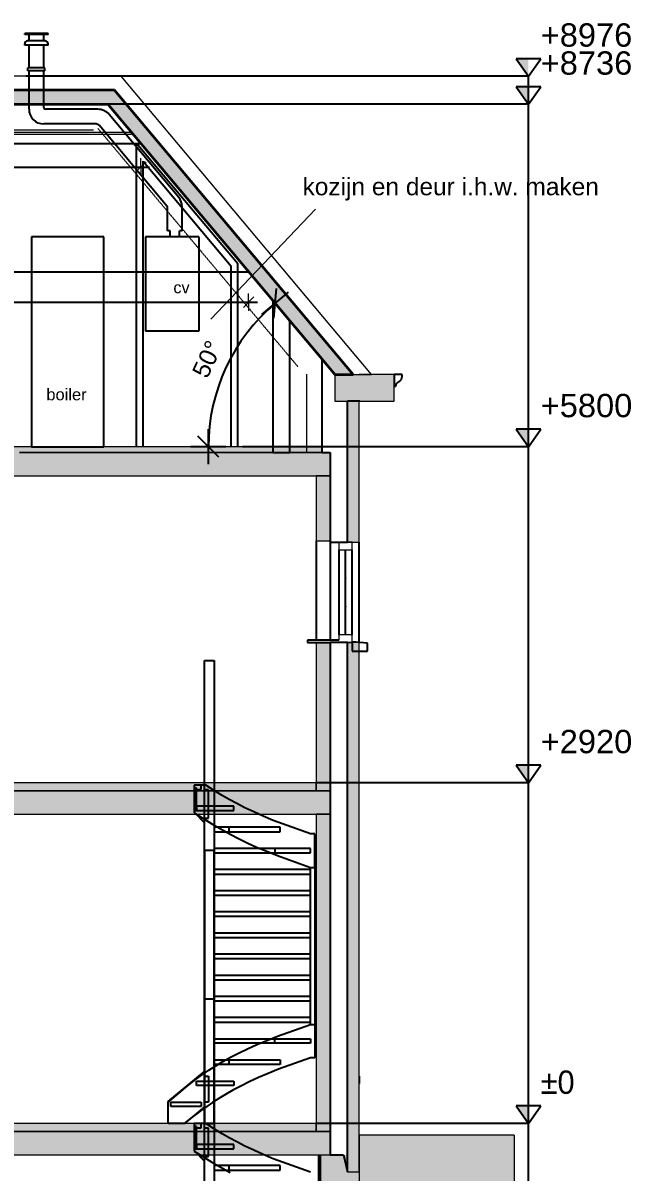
# Model space of a CAD drawing. Header units: millimetres. Extents: x 0 to 59350, y 0 to 29700.
# Drawn here: x 45252 to 47856, y 5360 to 10284 of the extents above; entities that cross this region are included whole.
import ezdxf

# ---------------------------------------------------------------- set-up
doc = ezdxf.new("R2010")
doc.units = ezdxf.units.MM
doc.linetypes.add('PUNKT2_S9', pattern=[1, 0, -1])
doc.linetypes.add('VERDECKT2_S2', pattern=[2.7, 2, -0.7])
doc.layers.add('LAYER1', color=1, linetype='Continuous', lineweight=18)
doc.layers.add('Standard', color=7, linetype='Continuous', lineweight=25)
for name, color, linetype in [('LAYER2', 1, 'Continuous'), ('LAYER3', 1, 'Continuous'), ('LAYER4', 1, 'Continuous'), ('LAYER7', 1, 'Continuous')]:
    doc.layers.add(name, color=color, linetype=linetype)
doc.styles.add('ARIAL', font='arial.ttf')

msp = doc.modelspace()

# ---------------------------------------------------------------- hatches: boundary and pattern name
at = {"layer": 'Standard', "linetype": 'PUNKT2_S9', "lineweight": -3}
for points in [[(47417.1, 10056.5), (47417.1, 10131.5), (47364.6, 10131.5)], [(47417.1, 9936.5), (47417.1, 10011.5), (47364.6, 10011.5)], [(47417.1, 8468.5), (47417.1, 8543.5), (47364.6, 8543.5)], [(47417.1, 7028.5), (47417.1, 7103.5), (47364.6, 7103.5)], [(47417.1, 5568.5), (47417.1, 5643.5), (47364.6, 5643.5)]]:
    msp.add_hatch(color=7, dxfattribs=at).paths.add_polyline_path(points)
at = {"layer": 'Standard', "linetype": 'PUNKT2_S9', "lineweight": 35}
for points in [[(45615.9, 9936.5), (45643.9, 9996.5), (44240.2, 9996.5), (44268.2, 9936.5)], [(46587.6, 8778.5), (46665.9, 8778.5), (45643.9, 9996.5), (45615.9, 9936.5)]]:
    msp.add_hatch(color=254, dxfattribs=at).paths.add_polyline_path(points)
at = {"layer": 'Standard', "linetype": 'PUNKT2_S9', "lineweight": 18}
for color, points in [(254, [(46842.1, 8663.5), (46842.1, 8778.5), (46587.6, 8778.5), (46587.6, 8663.5)]), (59, [(46692.1, 8313.5), (46692.1, 8663.5), (46642.1, 8663.5), (46642.1, 8313.5)]), (254, [(46567.1, 8343.5), (46567.1, 8443.5), (43317.1, 8443.5), (43317.1, 8343.5)]), (253, [(46532.1, 8443.5), (46532.1, 8468.5), (43352.1, 8468.5), (43352.1, 8443.5)]), (9, [(46507.1, 8065), (46567.1, 8065), (46567.1, 8343.5), (46507.1, 8343.5)]), (59, [(46642.1, 8060), (46692.1, 8060), (46692.1, 8313.5), (46642.1, 8313.5)]), (9, [(46567.1, 6993.5), (46567.1, 7629), (46507.1, 7629), (46507.1, 6993.5)]), (59, [(46692.1, 6863.5), (46692.1, 7629), (46642.1, 7629), (46642.1, 6863.5)]), (254, [(46567.1, 6893.5), (46567.1, 6993.5), (41817.1, 6993.5), (41817.1, 6893.5)]), (253, [(46507.1, 6993.5), (46507.1, 7028.5), (41877.1, 7028.5), (41877.1, 6993.5)]), (9, [(46567.1, 5533.5), (46567.1, 6893.5), (46507.1, 6893.5), (46507.1, 5533.5)]), (59, [(46692.1, 5361), (46692.1, 6863.5), (46642.1, 6863.5), (46642.1, 5361)]), (253, [(46507.1, 5533.5), (46507.1, 5568.5), (41877.1, 5568.5), (41877.1, 5533.5)]), (254, [(46567.1, 5433.5), (46567.1, 5533.5), (41817.1, 5533.5), (41817.1, 5433.5)]), (7, [(47355.3, 5518.5), (46692.1, 5518.5), (46692.1, 5093.5), (47355.3, 5093.5)])]:
    msp.add_hatch(color=color, dxfattribs=at).paths.add_polyline_path(points)
at = {"layer": 'Standard', "linetype": 'PUNKT2_S9', "lineweight": 25}
msp.add_hatch(color=9, dxfattribs=at).paths.add_polyline_path([(46522.1, 5433.5), (46522.1, 4093.5), (41882.1, 4093.5), (41882.1, 5433.5), (41817.1, 5433.5), (41817.1, 5518.5), (41692.1, 5518.5), (41692.1, 4093.5), (41517.1, 4093.5), (41517.1, 3943.5), (46887.1, 3943.5), (46887.1, 4093.5), (46712.1, 4093.5), (46712.1, 5166), (46692.1, 5166), (46692.1, 5433.5)])

# ---------------------------------------------------------------- linework, layer by layer
at = {"layer": 'LAYER1', "color": 1, "linetype": 'Continuous', "lineweight": -3}
for p, q in [((46028.8, 7018.5), (45984.6, 7018.5)), ((45984.6, 7018.5), (45984.6, 6898.9)), ((45984.6, 7018.5), (45984.6, 6901.9)), ((45984.6, 6999.5), (46014.6, 6999.5)), ((46014.6, 6999.5), (46014.6, 7018.5)), ((46028.8, 6998.5), (46028.8, 7018.5)), ((46154.8, 6927.9), (45994.6, 6927.9)), ((45994.6, 6908.9), (46154.8, 6908.9)), ((46154.8, 6908.9), (46154.8, 6927.9)), ((46028.8, 6856.9), (46028.8, 6876.9)), ((46354.1, 6837.3), (46071.3, 6837.3)), ((46071.3, 6818.3), (46354.1, 6818.3)), ((46134.3, 6837.3), (46134.3, 6818.3)), ((46354.1, 6818.3), (46354.1, 6837.3)), ((46483.1, 6746.7), (46071.3, 6746.7)), ((46330, 6746.7), (46330, 6727.7)), ((46483.1, 6727.7), (46483.1, 6746.7)), ((46071.3, 6727.7), (46483.1, 6727.7)), ((46483.1, 6656), (46071.3, 6656)), ((46071.3, 6637), (46483.1, 6637)), ((46483.1, 6565.4), (46071.3, 6565.4)), ((46071.3, 6546.4), (46483.1, 6546.4)), ((46483.1, 6474.8), (46071.3, 6474.8)), ((46071.3, 6455.8), (46483.1, 6455.8)), ((46483.1, 6384.2), (46071.3, 6384.2)), ((46071.3, 6365.2), (46483.1, 6365.2)), ((46483.1, 6293.5), (46071.3, 6293.5)), ((46071.3, 6274.5), (46483.1, 6274.5)), ((46483.1, 6202.9), (46071.3, 6202.9)), ((46071.3, 6183.9), (46483.1, 6183.9)), ((46483.1, 6112.3), (46071.3, 6112.3)), ((46071.3, 6093.3), (46483.1, 6093.3)), ((46483.1, 6021.7), (46071.3, 6021.7)), ((46071.3, 6002.7), (46483.1, 6002.7)), ((46071.3, 5931), (46483.1, 5931)), ((46483.1, 5912), (46071.3, 5912)), ((46330, 5912), (46330, 5931)), ((46483.1, 5931), (46483.1, 5912)), ((46071.3, 5840.4), (46354.1, 5840.4)), ((46354.1, 5821.4), (46071.3, 5821.4)), ((46134.5, 5821.4), (46134.5, 5840.4)), ((46354.1, 5840.4), (46354.1, 5821.4)), ((46028.8, 5791), (46028.8, 5771)), ((45994.6, 5749.8), (46155, 5749.8)), ((45994.6, 5730.8), (45994.6, 5749.8)), ((46155, 5730.8), (45994.6, 5730.8)), ((46155, 5749.8), (46155, 5730.8)), ((45873.3, 5568.5), (45873.3, 5662.9)), ((45884.6, 5659.2), (46014.6, 5659.2)), ((45884.6, 5640.2), (45884.6, 5659.2)), ((46014.6, 5640.2), (45884.6, 5640.2)), ((46014.6, 5659.2), (46014.6, 5640.2)), ((46028.8, 5658.7), (46028.8, 5638.7)), ((45943.6, 5568.5), (45873.3, 5568.5)), ((45972.7, 5592.6), (45942.7, 5568.5)), ((46028.8, 5568.5), (45984.6, 5568.5)), ((45984.6, 5568.5), (45984.6, 5448.9)), ((45984.6, 5568.5), (45984.6, 5451.9)), ((46014.6, 5549.5), (46014.6, 5568.5)), ((46028.8, 5548.5), (46028.8, 5568.5)), ((45984.6, 5549.5), (46014.6, 5549.5)), ((46154.8, 5477.9), (45994.6, 5477.9)), ((46154.8, 5458.9), (46154.8, 5477.9)), ((45994.6, 5458.9), (46154.8, 5458.9)), ((46028.8, 5406.9), (46028.8, 5426.9)), ((46354.1, 5387.3), (46071.3, 5387.3)), ((46071.3, 5368.3), (46354.1, 5368.3)), ((46134.3, 5387.3), (46134.3, 5368.3)), ((46354.1, 5368.3), (46354.1, 5387.3))]:
    msp.add_line(p, q, dxfattribs=at)
at = {"layer": 'LAYER2', "color": 2, "linetype": 'Continuous', "lineweight": -3}
for p, q in [((45984.6, 7018.5), (45984.6, 6999.5)), ((46014.6, 7018.5), (45984.6, 7018.5)), ((46014.6, 7018.5), (45984.6, 7018.5)), ((45984.6, 7018.5), (45984.6, 6999.5)), ((45984.6, 6999.5), (46014.6, 6999.5)), ((45988.1, 7004.5), (45988.1, 6908.9)), ((45994.6, 7004.5), (45988.1, 7004.5)), ((45994.6, 6908.9), (45994.6, 7004.5)), ((46014.6, 6999.5), (46014.6, 7018.5)), ((45988.1, 6908.9), (45994.6, 6908.9)), ((46046.3, 6927.9), (45994.6, 6927.9)), ((45994.6, 6927.9), (45994.6, 6908.9)), ((45994.6, 6927.9), (45994.6, 6908.9)), ((45994.6, 6908.9), (46046.3, 6908.9)), ((46046.3, 6908.9), (46046.3, 6927.9)), ((45994.6, 5749.8), (46046.3, 5749.8)), ((45994.6, 5730.8), (45994.6, 5749.8)), ((46046.3, 5730.8), (45994.6, 5730.8)), ((46046.3, 5749.8), (46046.3, 5730.8)), ((45884.6, 5659.2), (46014.6, 5659.2)), ((45884.6, 5640.2), (45884.6, 5659.2)), ((46014.6, 5640.2), (45884.6, 5640.2)), ((46014.6, 5659.2), (46014.6, 5640.2)), ((45984.6, 5568.5), (45984.6, 5549.5)), ((46014.6, 5568.5), (45984.6, 5568.5)), ((46014.6, 5568.5), (45984.6, 5568.5)), ((45984.6, 5568.5), (45984.6, 5549.5)), ((46014.6, 5549.5), (46014.6, 5568.5)), ((45984.6, 5549.5), (46014.6, 5549.5)), ((45988.1, 5554.5), (45988.1, 5458.9)), ((45994.6, 5554.5), (45988.1, 5554.5)), ((45994.6, 5458.9), (45994.6, 5554.5)), ((46046.3, 5477.9), (45994.6, 5477.9)), ((45994.6, 5477.9), (45994.6, 5458.9)), ((45994.6, 5477.9), (45994.6, 5458.9)), ((46046.3, 5458.9), (46046.3, 5477.9)), ((45988.1, 5458.9), (45994.6, 5458.9)), ((45994.6, 5458.9), (46046.3, 5458.9))]:
    msp.add_line(p, q, dxfattribs=at)
at = {"layer": 'LAYER3', "color": 3, "linetype": 'Continuous', "lineweight": -3}
for p, q in [((46035, 7018.5), (45984.6, 7018.5)), ((45994.6, 7004.5), (45988.1, 7004.5)), ((45988.1, 7004.5), (45988.1, 6908.9)), ((45994.6, 6908.9), (45994.6, 7004.5)), ((46046.3, 6998.5), (46028.8, 6998.5)), ((46068.2, 6997.2), (46035, 7018.5)), ((46046.3, 6876.9), (46046.3, 6998.5)), ((46105.5, 6974.3), (46068.2, 6997.2)), ((46135, 6957.1), (46105.5, 6974.3)), ((46167.6, 6939.1), (46135, 6957.1)), ((45984.6, 6901.9), (46028.8, 6856.9)), ((45984.6, 6898.9), (46061.1, 6851.7)), ((45988.1, 6908.9), (45994.6, 6908.9)), ((46202.6, 6921.1), (46167.6, 6939.1)), ((46240.2, 6903), (46202.6, 6921.1)), ((46280.6, 6884.9), (46240.2, 6903)), ((46028.8, 6876.9), (46046.3, 6876.9)), ((46061.1, 6851.7), (46105.9, 6825.8)), ((46323.8, 6866.8), (46280.6, 6884.9)), ((46483.1, 6808.9), (46323.8, 6866.8)), ((46105.9, 6825.8), (46139.3, 6807.5)), ((46139.3, 6807.5), (46174.8, 6789.1)), ((46502.1, 6808.9), (46483.1, 6808.9)), ((46502.1, 6665.5), (46502.1, 6808.9)), ((46174.8, 6789.1), (46212.5, 6770.8)), ((46212.5, 6770.8), (46252.8, 6752.6)), ((46252.8, 6752.6), (46295.8, 6734.4)), ((46295.8, 6734.4), (46342, 6716.2)), ((46342, 6716.2), (46483.1, 6665.5)), ((46483.1, 5992.9), (46483.1, 6665.5)), ((46483.1, 6665.5), (46502.1, 6665.5)), ((46502.1, 6665.5), (46502.1, 5992.9)), ((46342, 5942.5), (46483.1, 5992.9)), ((46483.1, 5992.9), (46502.1, 5992.9)), ((46502.1, 5992.9), (46502.1, 5849.9)), ((46252.9, 5906.2), (46295.9, 5924.3)), ((46295.9, 5924.3), (46342, 5942.5)), ((46140.8, 5851.6), (46175.6, 5869.8)), ((46175.6, 5869.8), (46212.9, 5888)), ((46212.9, 5888), (46252.9, 5906.2)), ((46048.6, 5796.6), (46077.5, 5815.1)), ((46077.5, 5815.1), (46108.1, 5833.4)), ((46108.1, 5833.4), (46140.8, 5851.6)), ((46483.1, 5849.9), (46346.7, 5800.9)), ((46502.1, 5849.9), (46483.1, 5849.9)), ((45873.3, 5662.9), (46028.8, 5791)), ((45995, 5759.1), (46021.2, 5778)), ((46021.2, 5778), (46048.6, 5796.6)), ((46028.8, 5771), (46046.3, 5771)), ((46046.3, 5771), (46046.3, 5658.7)), ((46260.1, 5764.8), (46221.2, 5746.7)), ((46301.9, 5782.8), (46260.1, 5764.8)), ((46346.7, 5800.9), (46301.9, 5782.8)), ((45925.9, 5704.1), (45946.7, 5721.3)), ((45946.7, 5721.3), (45970, 5739.9)), ((45970, 5739.9), (45995, 5759.1)), ((46184.9, 5728.6), (46151.1, 5710.6)), ((46221.2, 5746.7), (46184.9, 5728.6)), ((45873.3, 5659), (45925.9, 5704.1)), ((46090.4, 5675), (46063.6, 5657.8)), ((46119.6, 5692.6), (46090.4, 5675)), ((46151.1, 5710.6), (46119.6, 5692.6)), ((45873.3, 5568.5), (45873.3, 5659)), ((46028.8, 5638.7), (45943.6, 5568.5)), ((46017, 5625.7), (45997.3, 5611.3)), ((46039.1, 5641.3), (46017, 5625.7)), ((46046.3, 5658.7), (46028.8, 5658.7)), ((46063.6, 5657.8), (46039.1, 5641.3)), ((45942.7, 5568.5), (45873.3, 5568.5)), ((45997.3, 5611.3), (45972.7, 5592.6)), ((46035, 5568.5), (45984.6, 5568.5)), ((46068.2, 5547.2), (46035, 5568.5)), ((45994.6, 5554.5), (45988.1, 5554.5)), ((45988.1, 5554.5), (45988.1, 5458.9)), ((45994.6, 5458.9), (45994.6, 5554.5)), ((46046.3, 5548.5), (46028.8, 5548.5)), ((46046.3, 5426.9), (46046.3, 5548.5)), ((46105.5, 5524.3), (46068.2, 5547.2)), ((46135, 5507.1), (46105.5, 5524.3)), ((46167.6, 5489.1), (46135, 5507.1)), ((46202.6, 5471.1), (46167.6, 5489.1)), ((46240.2, 5453), (46202.6, 5471.1)), ((45984.6, 5451.9), (46028.8, 5406.9)), ((45984.6, 5448.9), (46061.1, 5401.7)), ((45988.1, 5458.9), (45994.6, 5458.9)), ((46028.8, 5426.9), (46046.3, 5426.9)), ((46280.6, 5434.9), (46240.2, 5453)), ((46323.8, 5416.8), (46280.6, 5434.9)), ((46061.1, 5401.7), (46105.9, 5375.8)), ((46105.9, 5375.8), (46139.3, 5357.5)), ((46483.1, 5358.9), (46323.8, 5416.8))]:
    msp.add_line(p, q, dxfattribs=at)
at = {"layer": 'LAYER4', "color": 4, "linetype": 'Continuous', "lineweight": -3}
for p, q in [((46028.8, 5568.5), (46028.8, 7552.9)), ((46028.8, 7552.9), (46071.3, 7552.9)), ((46071.3, 7552.9), (46071.3, 5568.5)), ((46028.8, 4118.5), (46028.8, 6102.9)), ((46028.8, 6102.9), (46071.3, 6102.9)), ((46071.3, 6102.9), (46071.3, 4118.5))]:
    msp.add_line(p, q, dxfattribs=at)
at = {"layer": 'LAYER7', "color": 7, "linetype": 'Continuous', "lineweight": -3}
for p, q in [((46071.3, 6737.3), (46028.8, 6737.3)), ((46028.8, 6737.3), (46028.8, 5568.5)), ((46071.3, 5568.5), (46071.3, 6737.3)), ((46071.3, 5568.5), (46028.8, 5568.5)), ((46028.8, 5568.5), (46071.3, 5568.5))]:
    msp.add_line(p, q, dxfattribs=at)
at = {"layer": 'Standard', "color": 7, "linetype": 'Continuous', "lineweight": -3}
for p, q in [((45359.1, 10239.9), (45259.1, 10239.9)), ((45259.1, 10234.9), (45259.1, 10239.9)), ((45359.1, 10234.9), (45259.1, 10234.9)), ((45259.1, 10189.9), (45259.1, 10194.9)), ((45346.6, 10207.4), (45271.6, 10207.4)), ((45277.6, 10207.4), (45277.6, 10234.9)), ((45340.6, 10207.4), (45340.6, 10234.9)), ((45359.1, 10234.9), (45359.1, 10239.9)), ((45359.1, 10189.9), (45359.1, 10194.9)), ((45359.1, 10189.9), (45259.1, 10189.9)), ((45277.6, 10092.4), (45277.6, 10189.9)), ((45340.6, 10092.4), (45340.6, 10189.9)), ((47469.6, 10131.5), (47364.6, 10131.5)), ((47364.6, 10131.5), (47417.1, 10056.5)), ((47417.1, 10056.5), (47469.6, 10131.5)), ((47417.1, 10056.5), (45263.9, 10056.5)), ((45345.6, 10092.4), (45272.6, 10092.4)), ((45272.6, 10079.9), (45272.6, 10092.4)), ((45345.6, 10079.9), (45272.6, 10079.9)), ((45277.6, 9914.7), (45277.6, 10079.9)), ((45340.6, 9921.7), (45340.6, 10079.9)), ((45345.6, 10079.9), (45345.6, 10092.4)), ((47417.1, 10052.3), (47417.1, 10056.5)), ((47417.1, 9936.5), (47417.1, 10052.3)), ((47469.6, 10011.5), (47364.6, 10011.5)), ((47364.6, 10011.5), (47417.1, 9936.5)), ((47417.1, 9936.5), (47469.6, 10011.5)), ((47417.1, 9936.5), (45273.8, 9936.5)), ((45572.8, 9914.7), (45347.7, 9914.7)), ((47417.1, 8584.3), (47417.1, 9936.5)), ((45564.8, 9851.7), (45340.6, 9851.7)), ((45919, 9537.1), (45621.1, 9892.1)), ((45869.1, 9498.5), (45577.7, 9845.8)), ((44779.1, 9666.9), (45756.9, 9666.9)), ((45756.9, 9666.9), (45794.4, 9666.9)), ((45870.7, 9393.5), (45870.7, 9493.6)), ((45933.7, 9393.5), (45933.7, 9496.6)), ((45288.5, 9368.5), (45288.5, 8468.5)), ((45598.5, 9368.5), (45288.5, 9368.5)), ((45598.5, 8468.5), (45598.5, 9368.5)), ((45776.9, 9368.5), (45776.9, 8963.5)), ((46004.7, 9368.5), (45776.9, 9368.5)), ((45882.2, 9393.5), (45870.7, 9393.5)), ((45882.2, 9368.5), (45882.2, 9393.5)), ((45922.2, 9368.5), (45882.2, 9368.5)), ((45933.7, 9393.5), (45922.2, 9393.5)), ((45922.2, 9368.5), (45922.2, 9393.5)), ((46004.7, 9368.5), (46004.7, 8963.5)), ((46274.9, 9034.5), (46389.8, 9130.9)), ((46380.6, 9025.3), (46284.2, 9140.2)), ((46326.8, 9019.3), (46337.9, 9146.1)), ((44780.3, 9088), (46218.4, 9088)), ((46218.4, 9088), (46255.9, 9088)), ((46394.6, 9008.6), (46322.1, 9095)), ((46322.1, 9095), (46322.1, 8443.5)), ((46004.7, 8963.5), (45776.9, 8963.5)), ((46394.6, 8443.5), (46394.6, 9008.6)), ((46567.1, 8803), (46532.1, 8844.7)), ((46532.1, 8844.7), (46532.1, 8468.5)), ((47417.1, 8468.5), (47417.1, 8584.3)), ((46046, 8393.5), (46046, 8543.5)), ((47469.6, 8543.5), (47364.6, 8543.5)), ((47364.6, 8543.5), (47417.1, 8468.5)), ((47417.1, 8468.5), (47469.6, 8543.5)), ((46091, 8423.5), (46001, 8513.5)), ((45288.5, 8468.5), (45598.5, 8468.5)), ((46121, 8468.5), (45971, 8468.5)), ((47417.1, 8468.5), (46192.1, 8468.5)), ((46322.1, 8443.5), (46394.6, 8443.5)), ((46532.1, 8468.5), (46532.1, 8443.5)), ((46532.1, 8443.5), (46567.1, 8443.5)), ((47417.1, 7144.3), (47417.1, 8468.5)), ((46642.1, 8060), (46642.1, 8313.5)), ((46624.6, 8060), (46642.1, 8060)), ((46642.1, 7629), (46624.6, 7629)), ((46642.1, 6863.5), (46642.1, 7629)), ((47417.1, 7028.5), (47417.1, 7144.3)), ((47469.6, 7103.5), (47364.6, 7103.5)), ((47364.6, 7103.5), (47417.1, 7028.5)), ((47417.1, 7028.5), (47469.6, 7103.5)), ((47417.1, 7028.5), (46507.1, 7028.5)), ((47417.1, 5684.3), (47417.1, 7028.5)), ((46642.1, 5361), (46642.1, 6863.5)), ((47417.1, 5568.5), (47417.1, 5684.3)), ((47469.6, 5643.5), (47364.6, 5643.5)), ((47364.6, 5643.5), (47417.1, 5568.5)), ((47417.1, 5568.5), (47469.6, 5643.5)), ((47417.1, 5568.5), (46507.1, 5568.5)), ((47417.1, 4234.3), (47417.1, 5568.5)), ((46624.6, 5433.5), (46642.1, 5361))]:
    msp.add_line(p, q, dxfattribs=at)
at = {"layer": 'Standard', "color": 34, "linetype": 'Continuous', "lineweight": 18}
for p, q in [((45671.9, 10056.5), (44212.2, 10056.5)), ((46744.2, 8778.5), (45671.9, 10056.5)), ((44240.2, 9996.5), (45643.9, 9996.5)), ((45643.9, 9996.5), (46665.9, 8778.5)), ((46587.6, 8778.5), (46744.2, 8778.5))]:
    msp.add_line(p, q, dxfattribs=at)
at = {"layer": 'Standard', "color": 255, "linetype": 'Continuous', "lineweight": 35}
for p, q in [((45643.9, 9996.5), (44240.2, 9996.5)), ((46665.9, 8778.5), (45643.9, 9996.5)), ((44268.2, 9936.5), (45615.9, 9936.5)), ((45615.9, 9936.5), (46322.1, 9095)), ((46322.1, 9095), (46394.6, 9008.6)), ((46394.6, 9008.6), (46532.1, 8844.7)), ((46532.1, 8844.7), (46587.6, 8778.5)), ((46587.6, 8778.5), (46665.9, 8778.5))]:
    msp.add_line(p, q, dxfattribs=at)
at = {"layer": 'Standard', "color": 7, "linetype": 'Continuous', "lineweight": 18}
for p, q in [((45716.5, 9814.5), (44174, 9814.5)), ((44174, 9808.5), (45716.5, 9808.5)), ((45716.5, 9814.5), (45716.5, 9808.5)), ((45756.9, 9666.9), (45756.9, 9704.4)), ((45734.4, 9644.4), (45779.4, 9689.4)), ((45756.9, 9666.9), (45756.9, 9629.4)), ((46195.9, 9065.5), (46240.9, 9110.5)), ((46218.4, 9088), (46218.4, 9125.5)), ((46218.4, 9088), (46218.4, 9050.5))]:
    msp.add_line(p, q, dxfattribs=at)
at = {"layer": 'Standard', "color": 7, "linetype": 'VERDECKT2_S2', "lineweight": 18}
for p, q in [((44334.7, 9826.5), (45553.3, 9826.5)), ((45572.3, 9833), (46429.7, 8811.1)), ((46467.1, 8443.5), (46467.1, 8779.7))]:
    msp.add_line(p, q, dxfattribs=at)
at = {"layer": 'Standard', "color": 5, "linetype": 'VERDECKT2_S2', "lineweight": -3}
for p, q in [((44127.2, 9768.5), (45756.9, 9768.5)), ((43665.7, 9218.5), (46218.4, 9218.5))]:
    msp.add_line(p, q, dxfattribs=at)
at = {"layer": 'Standard', "color": 5, "linetype": 'Continuous', "lineweight": -3}
for p, q in [((45738.6, 8468.5), (45738.6, 9769.8)), ((45738.6, 9769.8), (46172.1, 9253.1)), ((45766.6, 9692.8), (46144.1, 9242.9)), ((45766.6, 8468.5), (45766.6, 9692.8)), ((46144.1, 8468.5), (46144.1, 9242.9)), ((46172.1, 8468.5), (46172.1, 9253.1)), ((46842.1, 8778.5), (46842.1, 8727.5)), ((46875.6, 8778.5), (46842.1, 8778.5)), ((46875.3, 8765.1), (46875.4, 8765.9)), ((46875.4, 8765.9), (46875.5, 8766.6)), ((46875.5, 8767.3), (46875.6, 8768.2)), ((46875.5, 8766.6), (46875.5, 8767.3)), ((46875.6, 8768.5), (46875.6, 8778.5)), ((46875.6, 8768.2), (46875.6, 8768.5)), ((46842.1, 8727.5), (46849.6, 8727.5)), ((46849.6, 8729.3), (46849.7, 8730.1)), ((46849.6, 8728.6), (46849.6, 8729.3)), ((46849.6, 8727.5), (46849.6, 8728.6)), ((46849.7, 8730.1), (46849.8, 8730.8)), ((46849.8, 8730.8), (46849.9, 8731.6)), ((46849.9, 8731.6), (46850.1, 8732.4)), ((46850.1, 8732.4), (46850.3, 8733.1)), ((46850.3, 8733.1), (46850.5, 8733.9)), ((46850.5, 8733.9), (46850.7, 8734.6)), ((46850.7, 8734.6), (46850.9, 8735.3)), ((46850.9, 8735.3), (46851.2, 8736)), ((46851.2, 8736), (46851.5, 8736.8)), ((46851.5, 8736.8), (46851.8, 8737.5)), ((46851.8, 8737.5), (46852.2, 8738.1)), ((46852.2, 8738.1), (46852.6, 8738.8)), ((46852.6, 8738.8), (46853, 8739.5)), ((46853, 8739.5), (46853.4, 8740.1)), ((46853.4, 8740.1), (46853.8, 8740.8)), ((46853.8, 8740.8), (46854.3, 8741.4)), ((46854.3, 8741.4), (46854.8, 8742)), ((46854.8, 8742), (46855.3, 8742.6)), ((46855.3, 8742.6), (46855.8, 8743.1)), ((46855.8, 8743.1), (46856.3, 8743.7)), ((46856.3, 8743.7), (46856.9, 8744.2)), ((46856.9, 8744.2), (46857.5, 8744.7)), ((46857.5, 8744.7), (46858, 8745.2)), ((46858, 8745.2), (46858.7, 8745.7)), ((46858.7, 8745.7), (46859.3, 8746.1)), ((46859.3, 8746.1), (46859.9, 8746.6)), ((46859.9, 8746.6), (46860.6, 8747)), ((46860.6, 8747), (46861.2, 8747.4)), ((46861.2, 8747.4), (46861.9, 8747.7)), ((46861.9, 8747.7), (46863.1, 8748.3)), ((46863.1, 8748.3), (46863.8, 8748.6)), ((46863.8, 8748.6), (46864.4, 8749)), ((46864.4, 8749), (46865.1, 8749.4)), ((46865.1, 8749.4), (46865.7, 8749.8)), ((46865.7, 8749.8), (46866.3, 8750.3)), ((46866.3, 8750.3), (46866.9, 8750.8)), ((46866.9, 8750.8), (46867.5, 8751.2)), ((46867.5, 8751.2), (46868.1, 8751.8)), ((46868.1, 8751.8), (46868.7, 8752.3)), ((46868.7, 8752.3), (46869.2, 8752.8)), ((46869.2, 8752.8), (46869.8, 8753.4)), ((46869.8, 8753.4), (46870.3, 8754)), ((46870.3, 8754), (46870.7, 8754.6)), ((46870.7, 8754.6), (46871.2, 8755.2)), ((46871.2, 8755.2), (46871.7, 8755.8)), ((46871.7, 8755.8), (46872.1, 8756.5)), ((46872.1, 8756.5), (46872.5, 8757.1)), ((46872.5, 8757.1), (46872.9, 8757.8)), ((46872.9, 8757.8), (46873.2, 8758.5)), ((46873.2, 8758.5), (46873.5, 8759.2)), ((46873.5, 8759.2), (46873.8, 8759.9)), ((46873.8, 8759.9), (46874.1, 8760.6)), ((46874.1, 8760.6), (46874.4, 8761.3)), ((46874.4, 8761.3), (46874.6, 8762.1)), ((46874.6, 8762.1), (46874.8, 8762.8)), ((46874.8, 8762.8), (46875, 8763.6)), ((46875, 8763.6), (46875.2, 8764.3)), ((46875.2, 8764.3), (46875.3, 8765.1)), ((46507.1, 8065), (46507.1, 7639)), ((46567.1, 8060), (46567.1, 7639)), ((46692.1, 7629.2), (46692.1, 8060)), ((46605.1, 8026.5), (46605.1, 7662.5)), ((46633.6, 7906.9), (46633.6, 8026.5)), ((46662.1, 7662.5), (46662.1, 8026.5)), ((46633.6, 7784.7), (46633.6, 7904.4)), ((46633.6, 7662.5), (46633.6, 7782.2))]:
    msp.add_line(p, q, dxfattribs=at)
at = {"layer": 'Standard', "color": 5, "linetype": 'Continuous', "lineweight": 18}
msp.add_line((46057, 9015.5), (46505.4, 9486.6), dxfattribs=at)
at = {"layer": 'Standard', "color": 51, "linetype": 'Continuous', "lineweight": -3}
for p, q in [((46587.6, 8778.5), (46567.1, 8803)), ((46567.1, 8443.5), (46567.1, 8313.5)), ((46567.1, 8313.5), (46567.1, 8065)), ((46567.1, 8065), (46567.1, 8060)), ((46567.1, 8060), (46624.6, 8060)), ((46470.1, 7639), (46470.1, 7629)), ((46605.1, 7639), (46470.1, 7639)), ((46470.1, 7629), (46507.1, 7629)), ((46507.1, 7629), (46567.1, 7629)), ((46567.1, 7629), (46567.1, 6863.5)), ((46624.6, 7629), (46567.1, 7629)), ((46567.1, 6863.5), (46567.1, 5433.5)), ((46567.1, 5433.5), (46624.6, 5433.5))]:
    msp.add_line(p, q, dxfattribs=at)
at = {"layer": 'Standard', "color": 51, "linetype": 'Continuous', "lineweight": 18}
for p, q in [((46587.6, 8778.5), (46587.6, 8663.5)), ((46842.1, 8778.5), (46692.1, 8778.5)), ((46842.1, 8727.5), (46842.1, 8778.5)), ((46842.1, 8663.5), (46842.1, 8727.5)), ((46587.6, 8663.5), (46842.1, 8663.5)), ((46605.1, 8060), (46605.1, 8026.5)), ((46662.1, 8060), (46642.1, 8060)), ((46662.1, 8026.5), (46662.1, 8060)), ((46605.1, 8026.5), (46662.1, 8026.5)), ((46605.1, 7662.5), (46605.1, 7639)), ((46662.1, 7662.5), (46605.1, 7662.5)), ((46662.1, 7631.5), (46662.1, 7662.5)), ((46642.1, 7629), (46662.1, 7629))]:
    msp.add_line(p, q, dxfattribs=at)
at = {"layer": 'Standard', "color": 255, "linetype": 'Continuous', "lineweight": -3}
for p, q in [((46692.1, 8663.5), (46692.1, 8667.9)), ((46642.1, 8313.5), (46642.1, 8663.5)), ((46692.1, 8663.5), (46642.1, 8663.5))]:
    msp.add_line(p, q, dxfattribs=at)
at = {"layer": 'Standard', "color": 36, "linetype": 'Continuous', "lineweight": 18}
for p, q in [((46642.1, 8663.5), (46642.1, 8313.5)), ((46692.1, 8663.5), (46642.1, 8663.5)), ((46692.1, 8313.5), (46692.1, 8663.5)), ((46642.1, 8313.5), (46642.1, 8060)), ((46692.1, 8060), (46692.1, 8313.5)), ((46642.1, 8060), (46692.1, 8060)), ((46642.1, 7629), (46642.1, 6863.5)), ((46692.1, 7629), (46642.1, 7629)), ((46692.1, 6863.5), (46692.1, 7629)), ((46642.1, 6863.5), (46642.1, 5361)), ((46692.1, 5770.5), (46692.1, 6863.5)), ((46692.1, 5739), (46692.1, 5770.5)), ((46692.1, 5518.5), (46692.1, 5739)), ((46692.1, 5361), (46692.1, 5518.5)), ((46642.1, 5361), (46692.1, 5361))]:
    msp.add_line(p, q, dxfattribs=at)
at = {"layer": 'Standard', "color": 212, "linetype": 'Continuous', "lineweight": 18}
for p, q in [((46532.1, 8468.5), (43352.1, 8468.5)), ((45237.1, 8443.5), (46322.1, 8443.5)), ((46322.1, 8443.5), (46394.6, 8443.5)), ((46394.6, 8443.5), (46532.1, 8443.5)), ((46532.1, 8443.5), (46532.1, 8468.5))]:
    msp.add_line(p, q, dxfattribs=at)
at = {"layer": 'Standard', "color": 254, "linetype": 'Continuous', "lineweight": 18}
for p, q in [((46322.1, 8443.5), (45237.1, 8443.5)), ((46394.6, 8443.5), (46322.1, 8443.5)), ((46567.1, 8443.5), (46394.6, 8443.5)), ((46567.1, 8343.5), (46567.1, 8443.5)), ((44785.8, 8343.5), (46507.1, 8343.5)), ((46507.1, 8343.5), (46567.1, 8343.5)), ((46567.1, 6993.5), (44785.8, 6993.5)), ((46567.1, 6893.5), (46567.1, 6993.5)), ((45177.6, 6893.5), (46507.1, 6893.5)), ((46507.1, 6893.5), (46567.1, 6893.5)), ((46567.1, 5533.5), (45177.6, 5533.5)), ((46567.1, 5433.5), (46567.1, 5533.5)), ((41817.1, 5433.5), (46567.1, 5433.5))]:
    msp.add_line(p, q, dxfattribs=at)
at = {"layer": 'Standard', "color": 253, "linetype": 'Continuous', "lineweight": 18}
for p, q in [((46567.1, 8343.5), (46507.1, 8343.5)), ((46507.1, 8343.5), (46507.1, 8065)), ((46567.1, 8065), (46567.1, 8343.5)), ((46507.1, 8065), (46567.1, 8065)), ((46567.1, 7629), (46507.1, 7629)), ((46507.1, 7629), (46507.1, 7028.5)), ((46567.1, 6993.5), (46567.1, 7629)), ((46507.1, 7028.5), (46507.1, 6993.5)), ((46507.1, 6993.5), (46567.1, 6993.5)), ((46567.1, 6893.5), (46507.1, 6893.5)), ((46507.1, 6893.5), (46507.1, 5568.5)), ((46567.1, 5533.5), (46567.1, 6893.5)), ((46507.1, 5568.5), (46507.1, 5533.5)), ((46507.1, 5533.5), (46567.1, 5533.5))]:
    msp.add_line(p, q, dxfattribs=at)
at = {"layer": 'Standard', "color": 4, "linetype": 'Continuous', "lineweight": 18}
for p, q in [((46633.6, 8026.5), (46633.6, 7906.9)), ((46633.6, 7904.4), (46633.6, 7784.7)), ((46633.6, 7782.2), (46633.6, 7662.5))]:
    msp.add_line(p, q, dxfattribs=at)
at = {"layer": 'Standard', "color": 250, "linetype": 'Continuous', "lineweight": -3}
for p, q in [((46632.3, 7906.9), (46632.3, 7904.4)), ((46634.8, 7906.9), (46632.3, 7906.9)), ((46632.3, 7904.4), (46634.8, 7904.4)), ((46634.8, 7904.4), (46634.8, 7906.9)), ((46632.3, 7784.7), (46632.3, 7782.2)), ((46634.8, 7784.7), (46632.3, 7784.7)), ((46632.3, 7782.2), (46634.8, 7782.2)), ((46634.8, 7782.2), (46634.8, 7784.7))]:
    msp.add_line(p, q, dxfattribs=at)
at = {"layer": 'Standard', "color": 117, "linetype": 'Continuous', "lineweight": -3}
for p, q in [((46727.1, 7626.5), (46662.1, 7631.5)), ((46662.1, 7629), (46662.1, 7591.5)), ((46662.1, 7591.5), (46727.1, 7591.5)), ((46727.1, 7591.5), (46727.1, 7626.5))]:
    msp.add_line(p, q, dxfattribs=at)
at = {"layer": 'Standard', "color": 11, "linetype": 'Continuous', "lineweight": 18}
for p, q in [((46507.1, 7028.5), (41877.1, 7028.5)), ((44785.8, 6993.5), (46507.1, 6993.5)), ((46507.1, 6993.5), (46507.1, 7028.5))]:
    msp.add_line(p, q, dxfattribs=at)
at = {"layer": 'Standard', "color": 25, "linetype": 'Continuous', "lineweight": -3}
for p, q in [((46693.1, 5770.5), (46692.1, 5770.5)), ((46692.1, 5770.5), (46692.1, 5739)), ((46693.1, 5739), (46693.1, 5770.5)), ((46692.1, 5739), (46693.1, 5739))]:
    msp.add_line(p, q, dxfattribs=at)
at = {"layer": 'Standard', "color": 42, "linetype": 'Continuous', "lineweight": 18}
for p, q in [((46507.1, 5568.5), (41877.1, 5568.5)), ((46507.1, 5533.5), (46507.1, 5568.5)), ((45177.6, 5533.5), (46507.1, 5533.5))]:
    msp.add_line(p, q, dxfattribs=at)
at = {"layer": 'Standard', "color": 94, "linetype": 'Continuous', "lineweight": 18}
for p, q in [((46692.1, 5518.5), (46692.1, 5361)), ((47355.3, 5518.5), (46692.1, 5518.5)), ((47355.3, 5518.5), (47355.3, 5093.5)), ((46692.1, 5361), (46692.1, 5093.5))]:
    msp.add_line(p, q, dxfattribs=at)
at = {"layer": 'Standard', "color": 30, "linetype": 'Continuous', "lineweight": 50}
msp.add_line((46522.1, 5433.5), (46522.1, 4093.5), dxfattribs=at)
at = {"layer": 'Standard', "color": 7, "linetype": 'Continuous', "lineweight": -3}
for centre, radius, start, end in [((45271.6, 10194.9), 12.5, 90, 180), ((45346.6, 10194.9), 12.5, 0, 90), ((45340.6, 9914.7), 63, 180, 270), ((45347.7, 9921.7), 7.1, 180, 270), ((45572.8, 9851.7), 63, 40, 90), ((45564.8, 9834.5), 17.1, 39.0131, 90), ((45870.7, 9496.6), 63, 0, 40), ((45862.6, 9493.6), 8.12, 0, 43.2716), ((46847.7, 8468.5), 801.7, 130, 180)]:
    msp.add_arc(centre, radius, start, end, dxfattribs=at)

# ---------------------------------------------------------------- texts
at = {"layer": 'Standard', "color": 7, "linetype": 'Continuous', "lineweight": -3, "attachment_point": 7, "style": 'ARIAL'}
for s, insert, char_height, width in [('\\W1.00;+8976', (47469.6, 10181.5), 100, 445.203), ('\\W1.00;+8736', (47469.6, 10061.5), 100, 445.203), ('\\W0.99;cv', (45896.3, 9125.2), 50, 94.805), ('\\W1.00;+5800', (47469.6, 8593.5), 100, 445.203), ('\\W1.00;+2920', (47469.6, 7153.5), 100, 445.203), ('\\W0.94;±0', (47469.6, 5693.5), 100, 202.141)]:
    msp.add_mtext(s, dxfattribs=dict(at, insert=insert, char_height=char_height, width=width))
at = {"layer": 'Standard', "color": 7, "linetype": 'Continuous', "lineweight": 18, "insert": (46449.3, 9523.4), "char_height": 75, "width": 1312.662, "attachment_point": 7, "style": 'ARIAL'}
msp.add_mtext('\\W1.00;kozijn\\~en\\~deur\\~i.h.w.\\~maken', dxfattribs=at)
at = {"layer": 'Standard', "color": 51, "linetype": 'Continuous', "lineweight": -3, "insert": (46042, 8756), "char_height": 75, "width": 197.647, "attachment_point": 7, "rotation": 65, "style": 'ARIAL'}
msp.add_mtext('\\W1.00;50%%d', dxfattribs=at)
at = {"layer": 'Standard', "color": 7, "linetype": 'Continuous', "lineweight": 25, "insert": (45351.9, 8666.8), "char_height": 50, "width": 197.66, "attachment_point": 7, "style": 'ARIAL'}
msp.add_mtext('\\W1.01;boiler', dxfattribs=at)

doc.saveas('drawing.dxf')
